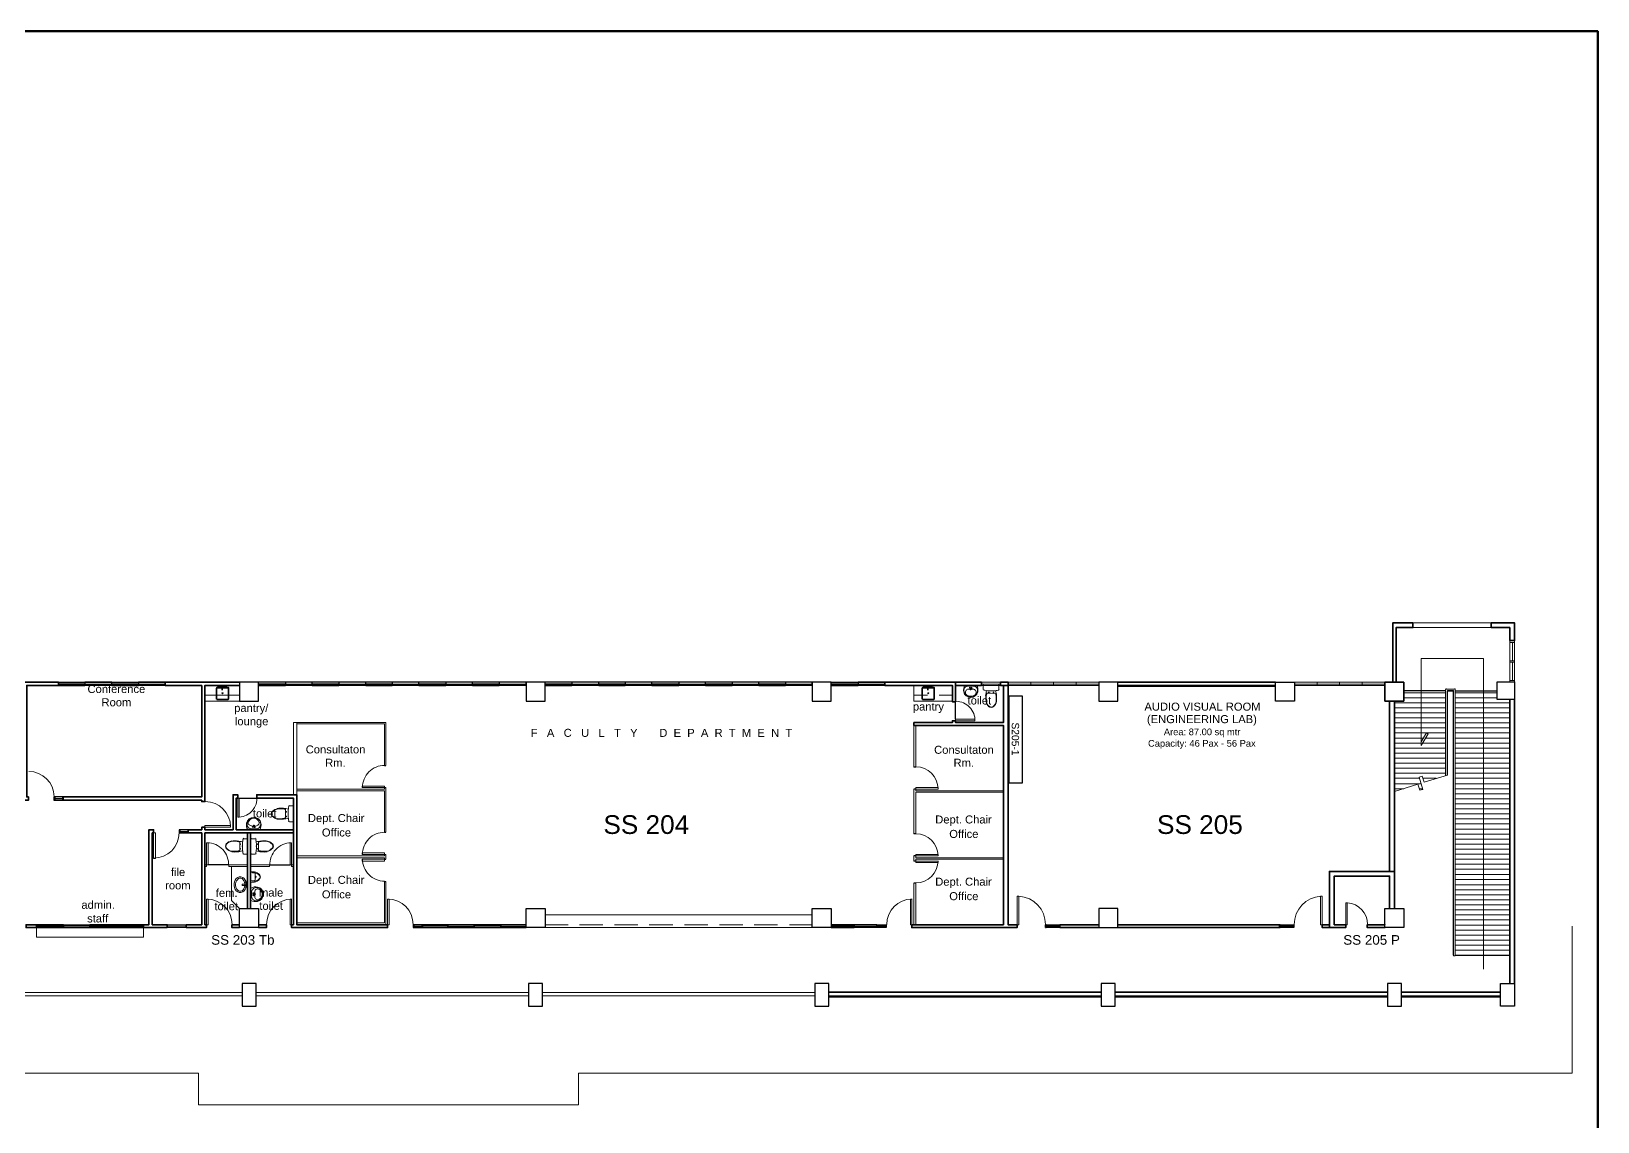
# Model space of a CAD drawing. Header units: inches. Extents: x 0 to 68.7, y 1.4 to 47.2.
# Drawn here: x 26.02 to 68.69, y 17.49 to 47.18 of the extents above; entities that cross this region are included whole.
import ezdxf

# ---------------------------------------------------------------- set-up
doc = ezdxf.new("R2010")
doc.units = ezdxf.units.IN
doc.header["$MEASUREMENT"] = 0
for name, color, linetype in [('PDF_0', 7, 'Continuous'), ('PDF_BOUNDARIES', 5, 'Continuous'), ('PDF_fixtures', 1, 'Continuous'), ('PDF_FURNITURES', 1, 'Continuous'), ('PDF_PEN08', 6, 'Continuous'), ('PDF_Text', 7, 'Continuous'), ('PDF_WALLS', 3, 'Continuous')]:
    doc.layers.add(name, color=color, linetype=linetype)
for name, color, linetype, true_color in [('PDF_canopy', 7, 'Continuous', 0xc16edd), ('PDF_cubicle', 60, 'Continuous', 0xbfff00), ('PDF_CUBICLES', 7, 'Continuous', 0x00b82e), ('PDF_door', 7, 'Continuous', 0xdda500), ('PDF_Door Swing and Window', 7, 'Continuous', 0x95954a), ('PDF_HATCH1', 7, 'Continuous', 0x767676), ('PDF_line', 7, 'Continuous', 0xdd6ec1), ('PDF_swing', 7, 'Continuous', 0x95954a), ('PDF_window', 7, 'Continuous', 0xdda500), ('PDF_WINDOW&DOOR', 7, 'Continuous', 0xdda500)]:
    doc.layers.add(name, color=color, linetype=linetype, true_color=true_color)
doc.styles.add('PDF ArialMT', font='arial.ttf')
doc.styles.get("Standard").update_dxf_attribs({"font": 'arial.ttf'})

msp = doc.modelspace()

# ---------------------------------------------------------------- linework, layer by layer
for p, q in [((53.017, 29.076), (52.647, 29.076)), ((52.647, 29.076), (52.647, 26.723)), ((53.017, 26.723), (53.017, 29.076)), ((52.647, 26.723), (53.017, 26.723))]:
    msp.add_line(p, q)
at = {"layer": 'PDF_0', "lineweight": 25}
for points in [[(31.69, 28.938), (32.209, 28.938), (32.209, 29.457), (31.69, 29.457)], [(39.494, 28.938), (40.013, 28.938), (40.013, 29.457), (39.494, 29.457)], [(47.289, 28.938), (47.808, 28.938), (47.808, 29.457), (47.289, 29.457)], [(55.094, 28.938), (55.613, 28.938), (55.613, 29.457), (55.094, 29.457)], [(55.094, 28.938), (55.613, 28.938), (55.613, 29.457), (55.094, 29.457)], [(60.431, 28.938), (59.912, 28.938), (59.912, 29.457), (60.431, 29.457)], [(62.889, 28.938), (63.408, 28.938), (63.408, 29.457), (62.889, 29.457)], [(63.408, 28.938), (62.889, 28.938), (62.889, 29.457), (63.408, 29.457)], [(62.889, 28.938), (63.408, 28.938), (63.408, 29.457), (62.889, 29.457)], [(65.945, 29.467), (66.425, 29.467), (66.425, 28.987), (65.945, 28.987)], [(31.69, 23.297), (32.209, 23.297), (32.209, 22.778), (31.69, 22.778)], [(39.494, 23.297), (40.013, 23.297), (40.013, 22.778), (39.494, 22.778)], [(47.289, 23.297), (47.808, 23.297), (47.808, 22.778), (47.289, 22.778)], [(55.094, 22.778), (55.613, 22.778), (55.613, 23.297), (55.094, 23.297)], [(62.889, 23.297), (63.408, 23.297), (63.408, 22.778), (62.889, 22.778)], [(62.889, 23.297), (63.408, 23.297), (63.408, 22.778), (62.889, 22.778)], [(31.758, 20.633), (32.14, 20.633), (32.14, 21.25), (31.758, 21.25)], [(31.758, 20.633), (32.14, 20.633), (32.14, 21.25), (31.758, 21.25)], [(39.563, 20.633), (39.945, 20.633), (39.945, 21.25), (39.563, 21.25)], [(39.563, 20.633), (39.945, 20.633), (39.945, 21.25), (39.563, 21.25)], [(47.358, 20.633), (47.74, 20.633), (47.74, 21.25), (47.358, 21.25)], [(47.358, 20.633), (47.74, 20.633), (47.74, 21.25), (47.358, 21.25)], [(55.163, 20.633), (55.545, 20.633), (55.545, 21.25), (55.163, 21.25)], [(55.163, 20.633), (55.545, 20.633), (55.545, 21.25), (55.163, 21.25)], [(62.958, 20.633), (63.34, 20.633), (63.34, 21.25), (62.958, 21.25)], [(62.958, 20.633), (63.34, 20.633), (63.34, 21.25), (62.958, 21.25)], [(66.043, 20.633), (66.043, 21.25), (66.425, 21.25), (66.425, 20.633)], [(66.043, 20.633), (66.043, 21.25), (66.425, 21.25), (66.425, 20.633)], [(66.043, 20.633), (66.043, 21.25), (66.425, 21.25), (66.425, 20.633)], [(66.043, 20.633), (66.043, 21.25), (66.425, 21.25), (66.425, 20.633)]]:
    msp.add_lwpolyline(points, close=True, dxfattribs=at)
at = {"layer": 'PDF_BOUNDARIES', "lineweight": 25}
for points in [[(64.544, 29.222), (63.408, 29.222)], [(64.593, 26.93), (64.593, 29.222), (64.75, 29.222), (64.75, 22.024), (64.76, 22.024)], [(64.809, 29.222), (65.945, 29.222)], [(51.197, 28.448), (51.197, 28.928)], [(31.68, 26.303), (32.16, 26.303)], [(31.396, 24.482), (30.838, 24.482)], [(32.502, 24.482), (33.07, 24.482)], [(64.809, 22.024), (66.297, 22.024)], [(47.74, 21.025), (55.163, 21.025)], [(55.545, 21.025), (62.958, 21.025)], [(63.34, 21.025), (66.043, 21.025)], [(47.74, 20.888), (55.163, 20.888)], [(55.545, 20.888), (62.958, 20.888)], [(63.34, 20.888), (66.043, 20.888)]]:
    msp.add_lwpolyline(points, dxfattribs=at)
at = {"layer": 'PDF_canopy', "lineweight": 13}
msp.add_lwpolyline([(67.991, 22.817), (67.991, 18.812), (40.924, 18.812), (40.924, 17.95), (30.573, 17.95), (30.573, 18.812), (0.705, 18.812), (0.705, 29.545)], dxfattribs=at)
at = {"layer": 'PDF_cubicle', "lineweight": 25}
for points in [[(35.636, 27.195), (35.675, 27.195)], [(50.11, 27.146), (50.061, 27.146)], [(35.636, 26.587), (35.675, 26.587)], [(50.11, 26.548), (50.061, 26.548)], [(35.636, 25.373), (35.675, 25.373)], [(50.11, 25.334), (50.061, 25.334)], [(35.636, 24.766), (35.675, 24.766)], [(35.636, 24.639), (35.675, 24.639)], [(50.11, 24.727), (50.061, 24.727)], [(50.11, 24.59), (50.061, 24.59)], [(35.636, 24.032), (35.675, 24.032)], [(50.11, 23.983), (50.061, 23.983)]]:
    msp.add_lwpolyline(points, dxfattribs=at)
at = {"layer": 'PDF_CUBICLES', "lineweight": 20}
for points in [[(35.675, 27.195), (35.675, 28.36), (33.247, 28.36), (33.158, 28.36), (33.158, 26.392)], [(33.247, 28.36), (33.247, 26.392)], [(33.247, 28.321), (35.636, 28.321), (35.636, 27.195)], [(50.061, 28.282), (50.061, 27.146)], [(50.11, 28.282), (50.11, 27.146)], [(35.636, 26.587), (35.636, 26.548), (33.247, 26.548)], [(33.247, 26.499), (35.636, 26.499), (35.636, 25.373)], [(35.675, 26.587), (35.675, 25.373)], [(50.061, 26.548), (50.061, 25.334)], [(50.11, 26.548), (50.11, 26.499), (52.499, 26.499)], [(52.499, 26.46), (50.11, 26.46), (50.11, 25.334)], [(35.636, 24.766), (35.636, 24.727), (33.247, 24.727)], [(35.675, 24.766), (35.675, 24.639)], [(30.789, 24.482), (30.749, 24.482), (30.789, 24.482), (30.789, 24.443), (30.749, 24.443)], [(31.905, 24.482), (31.396, 24.482), (31.396, 24.443), (31.905, 24.443)], [(31.993, 24.482), (32.502, 24.482), (32.502, 24.443), (31.993, 24.443)], [(33.158, 24.482), (33.109, 24.482), (33.109, 24.443), (33.158, 24.443)], [(33.247, 24.678), (35.636, 24.678), (35.636, 24.639)], [(50.061, 24.727), (50.061, 24.59)], [(50.11, 24.727), (50.11, 24.678), (52.499, 24.678)], [(52.499, 24.639), (50.11, 24.639), (50.11, 24.59)], [(35.636, 24.032), (35.636, 22.905), (33.247, 22.905)], [(35.675, 24.032), (35.675, 22.856)], [(50.061, 23.983), (50.061, 22.856)], [(50.11, 23.983), (50.11, 22.856)]]:
    msp.add_lwpolyline(points, dxfattribs=at)
at = {"layer": 'PDF_door', "lineweight": 0}
for points in [[(63.653, 31.073), (65.788, 31.073)], [(65.788, 30.945), (63.653, 30.945)], [(66.297, 29.467), (66.297, 30.593)], [(66.297, 30.544), (66.425, 30.544)], [(66.366, 30.044), (66.366, 30.544)], [(66.425, 29.467), (66.425, 30.593)], [(66.297, 30.044), (66.425, 30.044)], [(66.297, 30.005), (66.425, 30.005)], [(66.366, 29.506), (66.366, 30.005)], [(52.421, 29.457), (51.902, 29.457)], [(53.243, 29.457), (53.243, 29.369)], [(53.86, 29.369), (53.86, 29.457)], [(54.477, 29.457), (54.477, 29.369)], [(61.048, 29.457), (61.048, 29.369)], [(61.655, 29.369), (61.655, 29.457)], [(62.272, 29.457), (62.272, 29.369)], [(66.297, 29.506), (66.425, 29.506)], [(52.421, 29.408), (51.902, 29.408)], [(52.421, 29.369), (51.902, 29.369)], [(52.627, 29.408), (55.094, 29.408)], [(53.243, 29.408), (53.243, 29.408)], [(53.86, 29.408), (53.86, 29.408)], [(54.477, 29.408), (54.477, 29.408)], [(60.431, 29.408), (62.889, 29.408)], [(61.048, 29.408), (61.048, 29.408)], [(61.655, 29.408), (61.655, 29.408)], [(62.272, 29.408), (62.272, 29.408)], [(30.24, 22.856), (29.721, 22.856)], [(30.24, 22.817), (29.721, 22.817)], [(30.24, 22.778), (29.721, 22.778)]]:
    msp.add_lwpolyline(points, dxfattribs=at)
for points in [[(52.627, 29.457), (55.094, 29.457), (55.094, 29.369), (52.627, 29.369)], [(60.431, 29.457), (62.889, 29.457), (62.889, 29.369), (60.431, 29.369)], [(55.094, 29.369), (52.627, 29.369)], [(62.889, 29.369), (60.431, 29.369)], [(51.197, 28.409), (51.716, 28.409), (51.716, 28.448), (51.197, 28.448)], [(35.029, 26.587), (35.029, 26.627), (35.636, 26.627), (35.636, 26.587)], [(50.717, 26.548), (50.717, 26.587), (50.11, 26.587), (50.11, 26.548)], [(31.641, 26.303), (31.641, 25.784), (31.68, 25.784), (31.68, 26.303)], [(29.349, 24.658), (29.398, 24.658), (29.398, 25.354), (29.349, 25.354)], [(31.445, 25.51), (31.445, 25.559), (30.749, 25.559), (30.749, 25.51)], [(30.789, 24.482), (30.789, 25.089), (30.838, 25.089), (30.838, 24.482)], [(33.109, 24.482), (33.109, 25.089), (33.07, 25.089), (33.07, 24.482)], [(35.029, 24.766), (35.029, 24.815), (35.636, 24.815), (35.636, 24.766)], [(50.717, 24.727), (50.717, 24.766), (50.11, 24.766), (50.11, 24.727)], [(35.029, 24.639), (35.029, 24.59), (35.636, 24.59), (35.636, 24.639)], [(50.717, 24.59), (50.717, 24.551), (50.11, 24.551), (50.11, 24.59)], [(30.789, 23.552), (30.838, 23.552), (30.838, 22.856), (30.789, 22.856)], [(33.109, 23.552), (33.07, 23.552), (33.07, 22.856), (33.109, 22.856)], [(35.724, 23.552), (35.763, 23.552), (35.763, 22.856), (35.724, 22.856)], [(50.002, 23.552), (49.963, 23.552), (49.963, 22.856), (50.002, 22.856)], [(52.92, 22.856), (52.92, 23.63), (52.871, 23.63), (52.871, 22.856)], [(61.136, 22.856), (61.136, 23.63), (61.185, 23.63), (61.185, 22.856)], [(61.822, 22.856), (61.822, 23.454), (61.861, 23.454), (61.861, 22.856)]]:
    msp.add_lwpolyline(points, close=True, dxfattribs=at)
at = {"layer": 'PDF_Door Swing and Window', "lineweight": 13}
for centre, radius, start, end in [((51.202, 28.414), 0.524, 4.7624, 94.7629), ((25.947, 26.339), 0.69, 0, 90), ((35.641, 26.592), 0.602, 89.9999, 180.0001), ((50.115, 26.553), 0.602, 0.0001, 89.9999), ((30.756, 25.516), 0.69, 0, 90), ((29.354, 25.358), 0.69, 270, 360), ((35.641, 24.771), 0.602, 89.9999, 180.0001), ((50.115, 24.732), 0.602, 0.0001, 89.9999), ((35.641, 24.644), 0.602, 179.9999, 270.0001), ((50.115, 24.595), 0.602, 270.0001, 359.9999), ((30.795, 22.862), 0.69, 0, 90), ((33.116, 22.862), 0.69, 90, 180), ((35.73, 22.862), 0.69, 0, 90), ((50.009, 22.862), 0.69, 90, 180), ((52.876, 22.861), 0.769, 359.896, 86.7805), ((61.19, 22.861), 0.769, 93.2192, 180.0549), ((61.827, 22.861), 0.592, 0, 85.8142)]:
    msp.add_arc(centre, radius, start, end, dxfattribs=at)
at = {"layer": 'PDF_fixtures', "lineweight": 18}
msp.add_lwpolyline([(31.69, 23.297), (31.474, 23.513), (31.474, 24.443)], dxfattribs=at)
msp.add_lwpolyline([(26.157, 22.778), (29.075, 22.778), (29.075, 22.514), (26.157, 22.514)], close=True, dxfattribs=at)
at = {"layer": 'PDF_FURNITURES', "lineweight": 20}
for points in [[(31.69, 28.938), (30.749, 28.938), (30.749, 29.369), (31.69, 29.369)], [(52.107, 29.183), (52.107, 29.163), (52.088, 29.163), (52.088, 29.183)], [(52.215, 29.183), (52.215, 29.163), (52.235, 29.153), (52.235, 29.183)], [(32.972, 25.922), (32.943, 25.922), (32.943, 25.941), (32.972, 25.941)], [(32.972, 25.814), (32.943, 25.814), (32.943, 25.794), (32.972, 25.794)], [(31.719, 25.04), (31.699, 25.04), (31.699, 25.06), (31.719, 25.06)], [(31.719, 24.932), (31.699, 24.932), (31.699, 24.913), (31.719, 24.913)], [(32.179, 25.04), (32.209, 25.04), (32.209, 25.06), (32.179, 25.06)], [(32.179, 24.932), (32.209, 24.932), (32.209, 24.913), (32.179, 24.913)], [(31.758, 21.006), (24.345, 21.006)], [(31.758, 20.917), (24.345, 20.917)], [(39.563, 21.006), (32.14, 21.006)], [(39.563, 20.917), (32.14, 20.917)], [(47.358, 21.006), (39.945, 21.006)], [(47.358, 20.917), (39.945, 20.917)], [(47.358, 20.917), (39.945, 20.917)]]:
    msp.add_lwpolyline(points, close=True, dxfattribs=at)
for points in [[(30.749, 29.104), (31.69, 29.104)], [(31.053, 28.996), (31.053, 29.3)], [(31.073, 29.32), (31.21, 29.32)], [(31.229, 29.3), (31.376, 29.3), (31.376, 28.996), (31.073, 28.996), (31.073, 29.3), (31.21, 29.3)], [(31.21, 29.329), (31.102, 29.329), (31.102, 29.369), (31.337, 29.369), (31.337, 29.329), (31.229, 29.329)], [(31.131, 29.349), (31.122, 29.349), (31.122, 29.359), (31.131, 29.359)], [(31.141, 29.349), (31.141, 29.349)], [(31.21, 29.349), (31.21, 29.241)], [(31.219, 29.349), (31.219, 29.349)], [(31.219, 29.241), (31.219, 29.241)], [(31.229, 29.241), (31.229, 29.349)], [(31.229, 29.32), (31.376, 29.32)], [(31.298, 29.349), (31.298, 29.349)], [(31.308, 29.349), (31.317, 29.349), (31.317, 29.359), (31.308, 29.359)], [(31.396, 29.3), (31.396, 28.996)], [(51.109, 28.938), (50.061, 28.938), (50.061, 29.369)], [(50.433, 29.104), (50.061, 29.104)], [(50.276, 28.996), (50.276, 29.3)], [(50.296, 29.32), (50.433, 29.32)], [(50.453, 29.3), (50.599, 29.3), (50.599, 28.996), (50.296, 28.996), (50.296, 29.3), (50.433, 29.3)], [(50.433, 29.329), (50.325, 29.329), (50.325, 29.369), (50.56, 29.369), (50.56, 29.329), (50.453, 29.329)], [(50.355, 29.349), (50.345, 29.349), (50.345, 29.359), (50.355, 29.359)], [(50.364, 29.349), (50.364, 29.349)], [(50.433, 29.349), (50.433, 29.241)], [(50.443, 29.349), (50.443, 29.349)], [(50.443, 29.241), (50.443, 29.241)], [(50.453, 29.241), (50.453, 29.349)], [(50.453, 29.32), (50.599, 29.32)], [(50.521, 29.349), (50.521, 29.349)], [(50.531, 29.349), (50.541, 29.349), (50.541, 29.359), (50.531, 29.359)], [(50.619, 29.3), (50.619, 28.996)], [(51.109, 29.104), (50.746, 29.104)], [(51.442, 29.369), (51.598, 29.369), (51.765, 29.369)], [(51.647, 29.3), (51.647, 29.3)], [(51.951, 29.359), (51.951, 29.261)], [(52.362, 29.369), (52.166, 29.369), (51.961, 29.369)], [(52.039, 29.163), (52.166, 29.163), (52.284, 29.153)], [(52.147, 29.222), (52.156, 29.222)], [(52.372, 29.359), (52.372, 29.261)], [(64.544, 29.251), (64.544, 26.92)], [(64.544, 29.232), (64.544, 29.232)], [(64.564, 29.271), (64.779, 29.271)], [(64.76, 22.024), (64.76, 29.222), (64.76, 29.232), (64.593, 29.232), (64.593, 29.222), (64.593, 26.93)], [(64.809, 22.024), (64.809, 29.251)], [(31.376, 28.977), (31.073, 28.977)], [(50.599, 28.977), (50.296, 28.977)], [(33.149, 26.088), (33.051, 26.088)], [(33.158, 25.677), (33.158, 25.873), (33.158, 26.068)], [(32.943, 25.99), (32.943, 25.873), (32.943, 25.755)], [(33.149, 25.657), (33.051, 25.657)], [(31.895, 25.197), (31.797, 25.197)], [(31.905, 25.442), (32.071, 25.442), (32.238, 25.442)], [(31.905, 24.786), (31.905, 24.981), (31.905, 25.187)], [(31.993, 24.786), (31.993, 24.981), (31.993, 25.187)], [(32.013, 25.197), (32.111, 25.197)], [(32.111, 25.5), (32.111, 25.5)], [(31.699, 25.109), (31.699, 24.981), (31.699, 24.864)], [(31.758, 25.001), (31.758, 24.981)], [(31.895, 24.776), (31.797, 24.776)], [(32.013, 24.776), (32.111, 24.776)], [(32.14, 25.001), (32.14, 24.981)], [(32.209, 25.109), (32.209, 24.981), (32.209, 24.864)], [(31.543, 23.973), (31.552, 24.022), (31.572, 24.071), (31.601, 24.11), (31.641, 24.139), (31.68, 24.159), (31.729, 24.159), (31.778, 24.139), (31.817, 24.11), (31.846, 24.071), (31.866, 24.022), (31.876, 23.973), (31.876, 23.914), (31.866, 23.865), (31.846, 23.816), (31.817, 23.777), (31.778, 23.748), (31.729, 23.728), (31.68, 23.728), (31.641, 23.748), (31.601, 23.777), (31.572, 23.816), (31.552, 23.865), (31.543, 23.914), (31.543, 23.973), (31.543, 23.943), (31.543, 23.914)], [(31.836, 23.963), (31.827, 24.012), (31.807, 24.051), (31.787, 24.08), (31.758, 24.11), (31.729, 24.12), (31.69, 24.12), (31.66, 24.11), (31.631, 24.08), (31.611, 24.051), (31.592, 24.012), (31.582, 23.963), (31.582, 23.924), (31.592, 23.875), (31.611, 23.836), (31.631, 23.806), (31.66, 23.777), (31.69, 23.767), (31.729, 23.767), (31.758, 23.777), (31.787, 23.806), (31.807, 23.836), (31.827, 23.875), (31.836, 23.924), (31.836, 23.963), (31.836, 24.012), (31.866, 24.012), (31.866, 23.963), (31.836, 23.963), (31.758, 23.963), (31.758, 23.924), (31.836, 23.924), (31.866, 23.924), (31.866, 23.963)], [(31.836, 23.963), (31.836, 23.963)], [(31.836, 23.924), (31.836, 23.875), (31.866, 23.875), (31.866, 23.924)], [(31.836, 23.924), (31.836, 23.924)], [(31.993, 24.286), (31.993, 24.149), (31.993, 24.012)], [(32.101, 24.257), (32.101, 24.257)], [(32.101, 24.041), (32.101, 24.041)], [(31.993, 23.513), (31.993, 23.679), (31.993, 23.845)], [(32.062, 23.718), (32.062, 23.718)], [(40.013, 23.121), (47.289, 23.121)], [(40.013, 22.778), (47.289, 22.778)], [(39.945, 21.006), (47.358, 21.006)], [(47.74, 21.006), (55.163, 21.006)], [(47.74, 20.917), (55.163, 20.917)], [(55.545, 21.006), (62.958, 21.006)], [(55.545, 20.917), (62.958, 20.917)], [(63.34, 21.006), (66.043, 21.006)], [(63.34, 20.917), (66.043, 20.917)]]:
    msp.add_lwpolyline(points, dxfattribs=at)
for points in [[(51.447, 29.379, 0.173969), (51.416, 29.2, 0.37151), (51.611, 29.046)], [(51.487, 29.342, 0.315225), (51.422, 29.245, 0.05457), (51.425, 29.202)], [(51.426, 29.197, 0.360683), (51.609, 29.055, 0.360683), (51.79, 29.197)], [(51.619, 29.309, 0.011217), (51.613, 29.255, -0.314702), (51.595, 29.254, 0.037869), (51.586, 29.327)], [(51.612, 29.254, -0.314702), (51.594, 29.255, 0.011217), (51.588, 29.309)], [(51.605, 29.046, 0.37151), (51.8, 29.2, 0.173969), (51.769, 29.379)], [(51.791, 29.202, 0.05457), (51.794, 29.244, 0.315225), (51.729, 29.342)], [(52.032, 29.23, 0.02207), (52.168, 29.222, 0.022116), (52.306, 29.229)], [(52.302, 29.233, 0.02624), (52.361, 29.242, 0.37122), (52.382, 29.266)], [(32.076, 25.776, 0.371519), (31.881, 25.621, 0.173986), (31.912, 25.442)], [(31.899, 25.619, 0.054533), (31.897, 25.576, 0.315217), (31.962, 25.479)], [(32.264, 25.624, 0.360674), (32.083, 25.766, 0.360674), (31.901, 25.624)], [(32.167, 25.729, 0.146401), (32.078, 25.756, 0.146401), (31.988, 25.729)], [(32.243, 25.442, 0.173986), (32.274, 25.621, 0.371519), (32.079, 25.776)], [(32.726, 25.731, -0.163607), (32.582, 25.811, 0.163558), (32.726, 25.731, -0.163509), (32.582, 25.811)], [(33.02, 25.746, -0.022222), (33.012, 25.882), (33.012, 25.873, -0.022246), (33.02, 26.011)], [(32.068, 25.565, -0.011146), (32.063, 25.511, -0.000757), (32.06, 25.494, 0.037865), (32.071, 25.568)], [(32.086, 25.567, 0.31479), (32.069, 25.567, -0.31479), (32.087, 25.565, 0.011146), (32.093, 25.511, 0.000757), (32.097, 25.492, -0.000757), (32.093, 25.511)], [(31.473, 24.85, -0.163607), (31.328, 24.929, 0.163558), (31.473, 24.85, -0.163509), (31.328, 24.929)], [(31.777, 25.129, 0.022246), (31.769, 24.993, 0.022222), (31.777, 24.855)], [(32.143, 24.855, 0.022222), (32.151, 24.993, 0.022246), (32.143, 25.129)], [(32.582, 24.929, -0.163509), (32.437, 24.85, 0.163558), (32.582, 24.929, -0.163607), (32.437, 24.85)], [(32.111, 24.056, 0.007047), (32.112, 24.16, 0.007048), (32.111, 24.264, 0.010067), (32.098, 24.264, 0.099928), (32.093, 24.267)], [(32.093, 24.043, 0.099892), (32.099, 24.042, 0.010062), (32.108, 24.047)], [(32.111, 24.045, 0.059487), (32.161, 24.059, 0.162327), (32.241, 24.123, 0.15761), (32.249, 24.154, 0.157607), (32.238, 24.187, 0.162328), (32.159, 24.249, 0.059464), (32.111, 24.265)], [(32.337, 23.687, 0.371519), (32.183, 23.882, 0.173986), (32.003, 23.851)], [(32.003, 23.519, 0.173986), (32.183, 23.488, 0.371519), (32.337, 23.683)], [(32.181, 23.863, 0.054533), (32.139, 23.866, 0.315217), (32.041, 23.801)], [(32.041, 23.569, 0.315217), (32.137, 23.504, 0.054533), (32.181, 23.507)], [(32.063, 23.7, -0.000757), (32.044, 23.705, 0.000757), (32.063, 23.7, 0.011146), (32.117, 23.695, -0.31479), (32.119, 23.676, 0.31479), (32.119, 23.693)], [(32.117, 23.675, 0.011146), (32.062, 23.669, 0.000757), (32.044, 23.665)], [(32.281, 23.596, 0.146401), (32.308, 23.685, 0.146401), (32.281, 23.774)]]:
    msp.add_lwpolyline(points, format="xyb", dxfattribs=at)
for points in [[(51.623, 29.332, 0.000742), (51.618, 29.313, -0.000742)], [(52.023, 28.936, 0.163556), (52.103, 28.791, -0.16361)], [(52.1, 28.794, 0.190054), (52.165, 28.771, -0.190104)], [(52.107, 28.802, 0.190044), (52.164, 28.781, -0.190072)], [(52.168, 28.781, 0.190063), (52.225, 28.801, -0.190031)], [(52.228, 28.79, 0.163565), (52.309, 28.934, -0.16352)], [(32.575, 25.939, 0.190082), (32.553, 25.875, -0.190082)], [(32.583, 25.933, 0.190008), (32.562, 25.875, -0.190057)], [(32.562, 25.872, 0.190056), (32.583, 25.814, -0.190006)], [(32.726, 26.016, 0.163558), (32.582, 25.936, -0.163608)], [(31.331, 25.058, 0.190082), (31.309, 24.994, -0.190082)], [(31.339, 25.052, 0.190008), (31.319, 24.994, -0.190057)], [(31.319, 24.991, 0.190056), (31.339, 24.933, -0.190006)], [(31.473, 25.135, 0.163558), (31.328, 25.055, -0.163608)], [(31.698, 25.104, 0.082881), (31.602, 25.128, -0.080081)], [(32.308, 25.128, 0.082881), (32.213, 25.104, -0.080081)], [(32.582, 25.055, 0.163558), (32.437, 25.135, -0.163608)], [(32.601, 24.994, 0.190008), (32.581, 25.052, -0.190057)], [(32.581, 24.933, 0.190056), (32.601, 24.991, -0.190006)], [(32.611, 24.994, 0.190082), (32.589, 25.058, -0.190082)], [(32.589, 24.927, 0.190108), (32.611, 24.991, -0.190108)]]:
    msp.add_lwpolyline(points, format="xyb", close=True, dxfattribs=at)
for centre in [(31.226, 29.159), (50.45, 29.159)]:
    msp.add_circle(centre, 0.0147, dxfattribs=at)
for centre, radius, start, end in [((31.079, 29.306), 0.0147, 89.9999, 180.0001), ((31.382, 29.306), 0.0147, 359.9999, 90.0001), ((50.303, 29.306), 0.0147, 89.9999, 180.0001), ((50.606, 29.306), 0.0147, 359.9999, 90.0001), ((51.537, 29.187), 0.0757, 147.4098, 192.1277), ((51.564, 29.187), 0.103, 190.843, 245.0312), ((51.554, 29.178), 0.093, 97.3048, 145.4383), ((51.603, 29.05), 0.308, 88.737, 111.1378), ((51.613, 29.244), 0.169, 238.2958, 269.9273), ((51.613, 28.669), 0.602, 92.3687, 97.0644), ((51.295, 25.47), 3.86, 85.6003, 85.9914), ((52.471, 41.007), 11.74, 265.5903, 265.7086), ((45.068, 27.708), 6.725, 13.813, 13.983), ((51.604, 29.244), 0.169, 270.0727, 301.7042), ((51.613, 29.05), 0.308, 68.8622, 91.263), ((52.112, 29.217), 0.494, 167.122, 175.7967), ((50.745, 41.007), 11.74, 274.2914, 274.4097), ((51.921, 25.47), 3.86, 94.0086, 94.3997), ((51.603, 28.669), 0.602, 82.937, 87.672), ((51.662, 29.178), 0.093, 34.5617, 82.6952), ((51.652, 29.187), 0.103, 294.9688, 349.157), ((51.679, 29.187), 0.0757, 347.8723, 32.5902), ((51.966, 29.364), 0.0147, 89.7476, 179.7301), ((51.975, 29.266), 0.0245, 179.0036, 260.4616), ((52.073, 29.795), 0.563, 259.1069, 265.1105), ((53.31, 28.864), 1.32, 163.9908, 169.7646), ((52.504, 29.021), 0.485, 170.5071, 189.5476), ((52.465, 29.021), 0.446, 173.1992, 189.9071), ((52.328, 29.041), 0.309, 156.8485, 175.1595), ((52.465, 29.021), 0.436, 173.2136, 189.8896), ((52.328, 29.041), 0.299, 156.1446, 175.0998), ((52.005, 29.041), 0.299, 4.3727, 23.3254), ((51.013, 28.874), 1.32, 9.7063, 15.4739), ((52.005, 29.041), 0.308, 4.3192, 22.6332), ((51.868, 29.021), 0.436, 349.5831, 6.263), ((51.828, 29.021), 0.485, 349.9336, 8.9695), ((51.868, 29.021), 0.446, 349.5677, 6.2803), ((52.367, 29.364), 0.0147, 359.7357, 89.7421), ((64.569, 29.256), 0.0245, 90.0004, 180.3348), ((64.784, 29.256), 0.0245, 359.9993, 90.0007), ((31.079, 29.003), 0.0147, 179.9999, 270.0001), ((31.382, 29.003), 0.0147, 269.9999, 0.0001), ((50.303, 29.003), 0.0147, 179.9999, 270.0001), ((50.606, 29.003), 0.0147, 269.9999, 0.0001), ((52.279, 28.982), 0.26, 190.0369, 227.1816), ((52.279, 28.982), 0.25, 190.0085, 227.1412), ((52.171, 28.864), 0.093, 267.5023, 310.5479), ((52.171, 28.864), 0.093, 267.5023, 310.5479), ((52.054, 28.982), 0.25, 312.3383, 349.4695), ((52.054, 28.982), 0.259, 312.2587, 349.4272), ((32.802, 25.546), 0.485, 80.7722, 99.806), ((32.655, 24.694), 1.356, 74.477, 80.1734), ((33.047, 26.074), 0.0245, 89.2647, 170.7282), ((33.586, 25.967), 0.563, 169.366, 175.37), ((33.155, 26.074), 0.0147, 0.001, 90.0003), ((32.019, 25.634), 0.093, 168.9973, 209.3555), ((32.038, 25.634), 0.103, 114.9719, 169.1565), ((32.117, 25.634), 0.103, 10.8435, 65.0281), ((32.136, 25.634), 0.093, 330.6445, 11.0027), ((32.068, 25.585), 0.201, 357.4733, 9.9589), ((32.646, 25.869), 0.093, 177.7593, 220.815), ((32.646, 25.869), 0.093, 177.7593, 220.815), ((32.773, 25.761), 0.26, 100.2949, 137.4397), ((32.773, 25.761), 0.25, 100.2674, 137.4012), ((32.773, 25.986), 0.25, 222.6002, 259.7285), ((32.802, 26.211), 0.485, 260.1899, 279.2292), ((32.802, 25.575), 0.446, 83.4584, 100.1685), ((32.802, 26.172), 0.446, 259.8328, 276.5431), ((32.802, 26.172), 0.436, 259.8438, 276.5266), ((32.802, 25.575), 0.436, 83.4748, 100.1521), ((32.832, 25.712), 0.308, 67.1107, 85.4249), ((32.832, 25.712), 0.299, 66.413, 85.3645), ((32.832, 26.045), 0.299, 274.6369, 293.5884), ((32.832, 26.045), 0.308, 274.5765, 292.8906), ((32.655, 27.064), 1.356, 279.828, 285.5244), ((33.047, 25.683), 0.0245, 189.2676, 270.7312), ((33.586, 25.79), 0.563, 184.6261, 190.6298), ((33.155, 25.683), 0.0147, 270.001, 0.0003), ((31.803, 25.183), 0.0245, 89.2647, 170.7282), ((32.342, 25.085), 0.563, 169.366, 175.37), ((31.901, 25.193), 0.0147, 0.001, 90.0003), ((32.019, 25.643), 0.093, 214.5629, 262.6941), ((32.068, 25.771), 0.308, 248.8623, 271.2635), ((32.019, 25.193), 0.0147, 89.9997, 179.999), ((32.087, 26.133), 0.592, 262.8203, 267.5887), ((32.826, 15.349), 10.2, 94.3197, 94.4559), ((31.775, 29.252), 3.75, 274.0364, 274.439), ((32.087, 25.771), 0.308, 268.7365, 291.1377), ((32.587, 25.604), 0.495, 184.2022, 192.876), ((31.33, 15.349), 10.2, 85.5441, 85.6803), ((32.39, 29.252), 3.75, 265.561, 265.9636), ((32.078, 26.133), 0.592, 272.3676, 277.1796), ((32.117, 25.183), 0.0245, 9.2718, 90.7353), ((31.578, 25.085), 0.563, 4.63, 10.634), ((32.136, 25.643), 0.093, 277.3059, 325.4371), ((32.156, 25.575), 0.103, 291.4893, 1.4722), ((31.402, 24.987), 0.093, 177.7593, 220.815), ((31.402, 24.987), 0.093, 177.7593, 220.815), ((31.519, 24.88), 0.26, 100.2949, 137.4397), ((31.519, 24.88), 0.25, 100.2674, 137.4012), ((31.519, 25.105), 0.25, 222.6002, 259.7285), ((31.559, 24.654), 0.485, 80.7722, 99.806), ((31.559, 25.32), 0.485, 260.1899, 279.2292), ((31.559, 24.694), 0.446, 83.4584, 100.1685), ((31.559, 25.291), 0.446, 259.8328, 276.5431), ((31.559, 24.694), 0.436, 83.4748, 100.1521), ((31.559, 25.291), 0.436, 259.8438, 276.5266), ((31.578, 25.154), 0.299, 274.6369, 293.5884), ((31.578, 25.154), 0.308, 274.5765, 292.8906), ((31.402, 23.802), 1.356, 74.477, 80.1734), ((31.402, 26.172), 1.356, 279.828, 285.5244), ((31.803, 24.801), 0.0245, 189.2676, 270.7312), ((32.342, 24.899), 0.563, 184.6261, 190.6298), ((31.901, 24.791), 0.0147, 270.001, 0.0003), ((32.019, 24.791), 0.0147, 179.9997, 269.999), ((32.117, 24.801), 0.0245, 269.2688, 350.7324), ((31.578, 24.899), 0.563, 349.3702, 355.3739), ((32.509, 23.802), 1.356, 99.8266, 105.523), ((32.509, 26.172), 1.356, 254.4756, 260.172), ((32.332, 25.154), 0.308, 247.1094, 265.4235), ((32.332, 25.154), 0.299, 246.4116, 265.3631), ((32.362, 24.654), 0.485, 80.194, 99.2278), ((32.362, 25.32), 0.485, 260.7708, 279.8101), ((32.362, 24.694), 0.446, 79.8315, 96.5416), ((32.362, 25.291), 0.446, 263.4569, 280.1672), ((32.362, 24.694), 0.436, 79.8479, 96.5252), ((32.362, 25.291), 0.436, 263.4734, 280.1562), ((32.391, 24.88), 0.25, 42.5988, 79.7326), ((32.391, 25.105), 0.25, 280.2715, 317.3998), ((32.391, 24.88), 0.26, 42.5603, 79.7051), ((31.901, 22.588), 1.689, 83.6801, 86.7509), ((31.901, 25.732), 1.689, 273.2494, 276.3144), ((31.882, 22.735), 1.572, 80.9555, 85.4655), ((31.882, 25.575), 1.572, 274.5292, 279.0446), ((32.117, 24.155), 0.0245, 269.3054, 90.6891), ((32.117, 24.155), 0.0147, 268.9808, 91.013), ((32.097, 24.116), 0.171, 29.3583, 78.3024), ((32.097, 24.194), 0.171, 281.6923, 330.6364), ((32.166, 24.155), 0.093, 1.6288, 31.4953), ((32.166, 24.155), 0.093, 328.4997, 358.3658), ((32.322, 23.695), 0.308, 158.8623, 181.2635), ((32.322, 23.675), 0.308, 178.7365, 201.1377), ((32.156, 24.194), 0.495, 257.124, 265.7978), ((32.156, 23.176), 0.495, 94.2022, 102.876), ((35.803, 23.997), 3.75, 184.0364, 184.439), ((35.803, 23.373), 3.75, 175.561, 175.9636), ((21.911, 22.937), 10.2, 4.3197, 4.4559), ((21.911, 24.433), 10.2, 355.5441, 355.6803), ((32.195, 23.744), 0.093, 124.5629, 172.6941), ((32.695, 23.675), 0.592, 172.8204, 177.6324), ((32.695, 23.695), 0.592, 182.4113, 187.1797), ((32.195, 23.626), 0.093, 187.3059, 235.4371), ((32.185, 23.744), 0.093, 78.9973, 119.3555), ((32.185, 23.626), 0.093, 240.6445, 281.0027), ((32.136, 23.695), 0.181, 358.1433, 77.4756), ((32.136, 23.675), 0.181, 282.5244, 1.8567), ((32.185, 23.724), 0.103, 24.9719, 79.1565), ((32.185, 23.646), 0.103, 280.8435, 335.0281), ((64.784, 22.029), 0.0245, 179.9993, 0.0007)]:
    msp.add_arc(centre, radius, start, end, dxfattribs=at)
at = {"layer": 'PDF_HATCH1', "lineweight": 5}
for points in [[(65.573, 21.642), (65.573, 30.103), (63.878, 30.103), (63.878, 27.733), (64.065, 28.056), (64.025, 28.076), (63.878, 27.831)], [(59.912, 29.369), (55.613, 29.369)], [(59.912, 29.339), (55.613, 29.339)], [(63.408, 29.173), (64.544, 29.173)], [(63.408, 29.036), (64.544, 29.036)], [(64.809, 29.173), (65.945, 29.173)], [(64.809, 29.036), (65.945, 29.036)], [(63.154, 28.899), (64.544, 28.899)], [(63.154, 28.761), (64.544, 28.761)], [(63.154, 28.624), (64.544, 28.624)], [(64.809, 28.899), (66.297, 28.899)], [(64.809, 28.761), (66.297, 28.761)], [(64.809, 28.624), (66.297, 28.624)], [(63.154, 28.487), (64.544, 28.487)], [(63.154, 28.35), (64.544, 28.35)], [(63.154, 28.213), (64.544, 28.213)], [(64.809, 28.487), (66.297, 28.487)], [(64.809, 28.35), (66.297, 28.35)], [(64.809, 28.213), (66.297, 28.213)], [(63.154, 28.076), (64.025, 28.076)], [(63.154, 27.939), (63.947, 27.939)], [(63.154, 27.802), (63.878, 27.802)], [(63.918, 27.802), (64.544, 27.802)], [(63.996, 27.939), (64.544, 27.939)], [(64.035, 28.076), (64.544, 28.076)], [(64.809, 28.076), (66.297, 28.076)], [(64.809, 27.939), (66.297, 27.939)], [(64.809, 27.802), (66.297, 27.802)], [(63.154, 27.665), (64.544, 27.665)], [(63.154, 27.528), (64.544, 27.528)], [(63.154, 27.39), (64.544, 27.39)], [(64.809, 27.665), (66.297, 27.665)], [(64.809, 27.528), (66.297, 27.528)], [(64.809, 27.39), (66.297, 27.39)], [(63.154, 27.253), (64.544, 27.253)], [(63.154, 27.116), (64.544, 27.116)], [(63.154, 26.979), (64.544, 26.979)], [(63.154, 26.48), (63.79, 26.685), (63.839, 26.519), (63.927, 26.538), (63.82, 26.871), (63.908, 26.901), (63.957, 26.734), (64.593, 26.93)], [(64.809, 27.253), (66.297, 27.253)], [(64.809, 27.116), (66.297, 27.116)], [(64.809, 26.979), (66.297, 26.979)], [(63.154, 26.842), (63.829, 26.842)], [(63.154, 26.695), (63.878, 26.695)], [(63.154, 26.558), (63.408, 26.558)], [(63.829, 26.558), (63.918, 26.558)], [(63.927, 26.842), (64.29, 26.842)], [(64.809, 26.842), (66.297, 26.842)], [(64.809, 26.695), (66.297, 26.695)], [(64.809, 26.558), (66.297, 26.558)], [(64.809, 26.421), (66.297, 26.421)], [(64.809, 26.284), (66.297, 26.284)], [(64.809, 26.147), (66.297, 26.147)], [(64.809, 26.01), (66.297, 26.01)], [(64.809, 25.873), (66.297, 25.873)], [(64.809, 25.735), (66.297, 25.735)], [(64.809, 25.598), (66.297, 25.598)], [(64.809, 25.461), (66.297, 25.461)], [(64.809, 25.324), (66.297, 25.324)], [(64.809, 25.187), (66.297, 25.187)], [(64.809, 25.05), (66.297, 25.05)], [(64.809, 24.913), (66.297, 24.913)], [(64.809, 24.776), (66.297, 24.776)], [(64.809, 24.639), (66.297, 24.639)], [(64.809, 24.502), (66.297, 24.502)], [(64.809, 24.364), (66.297, 24.364)], [(64.809, 24.227), (66.297, 24.227)], [(64.809, 24.09), (66.297, 24.09)], [(64.809, 23.943), (66.297, 23.943)], [(64.809, 23.806), (66.297, 23.806)], [(64.809, 23.669), (66.297, 23.669)], [(64.809, 23.532), (66.297, 23.532)], [(64.809, 23.395), (66.297, 23.395)], [(64.809, 23.258), (66.297, 23.258)], [(64.809, 23.121), (66.297, 23.121)], [(64.809, 22.984), (66.297, 22.984)], [(64.809, 22.847), (66.297, 22.847)], [(64.809, 22.71), (66.297, 22.71)], [(64.809, 22.572), (66.297, 22.572)], [(64.809, 22.435), (66.297, 22.435)], [(64.809, 22.298), (66.297, 22.298)], [(64.809, 22.161), (66.297, 22.161)], [(64.809, 22.024), (66.297, 22.024)], [(47.74, 21.025), (55.163, 21.025)], [(47.74, 21.006), (55.163, 21.006)], [(47.74, 20.917), (55.163, 20.917)], [(55.545, 21.025), (62.958, 21.025)], [(55.545, 21.006), (62.958, 21.006)], [(55.545, 20.917), (62.958, 20.917)], [(63.34, 21.025), (66.043, 21.025)], [(63.34, 21.006), (66.043, 21.006)], [(63.34, 20.917), (66.043, 20.917)], [(47.74, 20.888), (55.163, 20.888)], [(55.545, 20.888), (62.958, 20.888)], [(63.34, 20.888), (66.043, 20.888)]]:
    msp.add_lwpolyline(points, dxfattribs=at)
for points in [[(61.822, 22.856), (61.822, 23.454), (61.861, 23.454), (61.861, 22.856)], [(62.889, 23.297), (63.408, 23.297), (63.408, 22.778), (62.889, 22.778)]]:
    msp.add_lwpolyline(points, close=True, dxfattribs=at)
msp.add_arc((61.827, 22.861), 0.592, 0, 85.8142, dxfattribs=at)
at = {"layer": 'PDF_line', "lineweight": 0}
for points in [[(28.928, 29.457), (28.928, 29.457)], [(33.668, 29.457), (33.668, 29.457)], [(35.127, 29.457), (35.127, 29.457)], [(36.576, 29.457), (36.576, 29.457)], [(38.035, 29.457), (38.035, 29.457)], [(41.473, 29.457), (41.473, 29.457)], [(42.922, 29.457), (42.922, 29.457)], [(44.381, 29.457), (44.381, 29.457)], [(45.84, 29.457), (45.84, 29.457)], [(47.808, 29.457), (47.808, 29.457)], [(49.268, 29.457), (49.268, 29.457)], [(38.035, 22.856), (38.035, 22.856)], [(39.494, 22.856), (39.494, 22.856)], [(47.808, 22.856), (47.808, 22.856)]]:
    msp.add_lwpolyline(points, dxfattribs=at)
at = {"layer": 'PDF_PEN08', "lineweight": 80}
msp.add_lwpolyline([(68.687, 1.391), (0, 1.391), (0, 47.182), (68.687, 47.182)], close=True, dxfattribs=at)
at = {"layer": 'PDF_swing', "lineweight": 9}
for centre, radius, start, end in [((31.645, 26.308), 0.524, 274.0815, 4.0815), ((30.793, 24.487), 0.602, 358.2253, 88.2259), ((33.114, 24.487), 0.602, 91.7741, 181.7747)]:
    msp.add_arc(centre, radius, start, end, dxfattribs=at)
at = {"layer": 'PDF_WALLS', "lineweight": 35}
for points in [[(63.193, 29.457), (63.193, 30.945), (63.653, 30.945), (63.653, 31.073), (63.105, 31.073), (63.105, 29.457)], [(25.804, 29.457), (26.754, 29.457), (26.754, 29.369), (25.892, 29.369), (25.892, 26.333), (25.941, 26.333), (25.941, 26.245), (25.765, 26.245), (25.765, 26.333), (25.804, 26.333), (25.804, 29.369)], [(31.69, 29.457), (29.662, 29.457), (29.662, 29.369), (30.661, 29.369)], [(51.197, 29.457), (51.197, 28.928), (51.109, 28.928), (51.109, 29.369), (49.268, 29.369), (49.268, 29.457), (51.902, 29.457), (51.902, 29.369), (51.197, 29.369)], [(52.627, 29.457), (52.627, 29.369), (52.421, 29.369), (52.421, 29.457), (52.627, 29.457), (52.627, 22.856), (52.871, 22.856), (52.871, 22.778), (50.002, 22.778), (50.002, 22.856), (52.499, 22.856), (52.499, 28.282), (50.061, 28.282), (50.061, 28.36), (51.109, 28.36), (51.109, 28.409), (51.197, 28.409), (51.197, 28.36), (52.499, 28.36), (52.499, 29.369)], [(55.613, 29.457), (59.912, 29.457)], [(31.69, 29.369), (30.749, 29.369), (30.749, 26.206), (30.661, 26.206), (30.661, 26.245), (26.891, 26.245)], [(59.912, 29.369), (55.613, 29.369)], [(61.381, 22.778), (61.185, 22.778), (61.185, 22.856), (61.381, 22.856), (61.381, 24.306), (63.017, 24.306), (63.017, 28.938)], [(63.154, 24.276), (63.154, 28.938), (63.154, 23.297), (63.154, 24.306), (61.381, 24.306), (61.381, 22.778), (61.822, 22.778), (61.822, 22.856), (61.509, 22.856), (61.822, 22.856), (61.822, 22.778), (61.509, 22.778)], [(66.297, 21.25), (66.297, 28.987)], [(66.425, 21.25), (66.425, 28.987)], [(26.891, 26.333), (30.661, 26.333)], [(30.661, 25.51), (30.661, 25.442), (30.661, 25.51), (30.749, 25.51), (30.749, 25.442), (31.513, 25.442), (31.513, 26.392), (31.641, 26.392), (31.641, 26.303), (31.601, 26.303), (31.601, 25.442), (33.158, 25.442)], [(30.299, 25.354), (30.661, 25.354), (30.661, 22.856), (30.24, 22.856), (30.24, 22.778), (30.789, 22.778), (30.789, 22.856), (30.749, 22.856), (30.749, 25.354), (33.158, 25.354)], [(30.299, 25.442), (30.661, 25.442)], [(31.905, 23.297), (31.905, 25.354)], [(31.993, 23.297), (31.993, 25.354)], [(61.509, 22.856), (61.509, 24.178), (63.017, 24.178), (63.017, 23.297), (63.017, 24.178), (61.509, 24.178)], [(31.69, 22.856), (31.484, 22.856), (31.484, 22.778), (31.69, 22.778)], [(32.209, 22.856), (32.424, 22.856), (32.424, 22.778), (32.209, 22.778)], [(54.037, 22.856), (55.094, 22.856)], [(54.037, 22.778), (55.094, 22.778)], [(55.613, 22.856), (60.02, 22.856)], [(55.613, 22.778), (60.02, 22.778)]]:
    msp.add_lwpolyline(points, dxfattribs=at)
for points in [[(66.297, 30.945), (65.788, 30.945), (65.788, 31.073), (66.425, 31.073), (66.425, 30.593), (66.297, 30.593)], [(30.661, 29.369), (30.661, 26.333)], [(32.16, 26.303), (32.16, 26.392), (33.247, 26.392), (33.247, 24.247), (33.247, 22.856), (35.724, 22.856), (35.724, 22.778), (33.109, 22.778), (33.109, 22.856), (33.158, 22.856), (33.158, 26.303)], [(29.721, 22.778), (29.721, 22.856), (29.31, 22.856), (29.31, 25.354), (29.349, 25.354), (29.349, 25.442), (29.222, 25.442), (29.222, 22.856), (29.075, 22.856), (29.075, 22.778)], [(26.157, 22.778), (26.157, 22.856), (25.873, 22.856), (25.873, 22.778)], [(62.41, 22.778), (62.41, 22.856), (62.889, 22.856), (62.41, 22.856), (62.41, 22.778), (62.889, 22.778)]]:
    msp.add_lwpolyline(points, close=True, dxfattribs=at)
at = {"layer": 'PDF_window', "lineweight": 25}
for points in [[(26.754, 29.457), (29.662, 29.457)], [(39.494, 29.457), (32.209, 29.457)], [(47.289, 29.457), (40.013, 29.457)], [(47.808, 29.457), (49.268, 29.457), (49.268, 29.369), (47.808, 29.369)], [(29.662, 29.369), (26.754, 29.369)], [(39.494, 29.369), (32.209, 29.369), (32.943, 29.369), (32.943, 29.408), (32.209, 29.408), (32.209, 29.369)], [(47.289, 29.369), (40.013, 29.369), (40.738, 29.369), (40.738, 29.408), (40.013, 29.408), (40.013, 29.369)], [(26.656, 26.333), (26.656, 26.245)], [(26.656, 26.294), (26.871, 26.294)], [(26.871, 26.333), (26.871, 26.245)], [(30.064, 25.442), (30.064, 25.354)], [(30.064, 25.393), (30.279, 25.393)], [(30.279, 25.442), (30.279, 25.354)], [(26.157, 22.856), (29.075, 22.856), (27.616, 22.856)], [(26.157, 22.778), (29.075, 22.778), (27.616, 22.778)], [(39.494, 22.856), (36.674, 22.856), (36.419, 22.856), (36.419, 22.778), (36.674, 22.778), (39.494, 22.778)], [(36.439, 22.856), (36.439, 22.778)], [(36.439, 22.817), (36.654, 22.817)], [(36.654, 22.856), (36.654, 22.778)], [(36.674, 22.856), (36.674, 22.778)], [(49.052, 22.856), (49.307, 22.856), (49.307, 22.778), (49.052, 22.778), (49.052, 22.856), (49.052, 22.778), (47.808, 22.778)], [(48.964, 22.856), (47.808, 22.856)], [(49.072, 22.856), (49.072, 22.778)], [(49.072, 22.817), (49.287, 22.817)], [(49.287, 22.856), (49.287, 22.778)], [(53.665, 22.817), (54.017, 22.817)], [(60.04, 22.817), (60.392, 22.817)]]:
    msp.add_lwpolyline(points, dxfattribs=at)
for points in [[(27.479, 29.408), (28.213, 29.408), (28.213, 29.457), (27.479, 29.457)], [(28.938, 29.408), (29.662, 29.408), (29.662, 29.457), (28.938, 29.457)], [(32.943, 29.408), (33.668, 29.408), (33.668, 29.457), (32.943, 29.457)], [(34.392, 29.408), (35.127, 29.408), (35.127, 29.457), (34.392, 29.457)], [(35.851, 29.408), (36.576, 29.408), (36.576, 29.457), (35.851, 29.457)], [(37.311, 29.408), (38.035, 29.408), (38.035, 29.457), (37.311, 29.457)], [(38.76, 29.408), (39.494, 29.408), (39.494, 29.457), (38.76, 29.457)], [(40.738, 29.408), (41.473, 29.408), (41.473, 29.457), (40.738, 29.457)], [(42.197, 29.408), (42.922, 29.408), (42.922, 29.457), (42.197, 29.457)], [(43.656, 29.408), (44.381, 29.408), (44.381, 29.457), (43.656, 29.457)], [(45.106, 29.408), (45.84, 29.408), (45.84, 29.457), (45.106, 29.457)], [(46.565, 29.408), (47.289, 29.408), (47.289, 29.457), (46.565, 29.457)], [(48.543, 29.408), (49.268, 29.408), (49.268, 29.457), (48.543, 29.457)], [(26.754, 29.369), (27.479, 29.369), (27.479, 29.408), (26.754, 29.408)], [(28.213, 29.369), (28.938, 29.369), (28.938, 29.408), (28.213, 29.408)], [(33.668, 29.369), (34.392, 29.369), (34.392, 29.408), (33.668, 29.408)], [(35.127, 29.369), (35.851, 29.369), (35.851, 29.408), (35.127, 29.408)], [(36.576, 29.369), (37.311, 29.369), (37.311, 29.408), (36.576, 29.408)], [(38.035, 29.369), (38.76, 29.369), (38.76, 29.408), (38.035, 29.408)], [(41.473, 29.369), (42.197, 29.369), (42.197, 29.408), (41.473, 29.408)], [(42.922, 29.369), (43.656, 29.369), (43.656, 29.408), (42.922, 29.408)], [(44.381, 29.369), (45.106, 29.369), (45.106, 29.408), (44.381, 29.408)], [(45.84, 29.369), (46.565, 29.369), (46.565, 29.408), (45.84, 29.408)], [(47.808, 29.369), (48.543, 29.369), (48.543, 29.408), (47.808, 29.408)], [(26.891, 26.245), (26.891, 26.333), (26.627, 26.333), (26.627, 26.245)], [(30.299, 25.354), (30.299, 25.442), (30.044, 25.442), (30.044, 25.354)], [(26.157, 22.817), (26.891, 22.817), (26.891, 22.856), (26.157, 22.856)], [(26.891, 22.778), (27.616, 22.778), (27.616, 22.817), (26.891, 22.817)], [(27.616, 22.817), (28.34, 22.817), (28.34, 22.856), (27.616, 22.856)], [(28.34, 22.778), (29.075, 22.778), (29.075, 22.817), (28.34, 22.817)], [(36.674, 22.778), (37.36, 22.778), (37.36, 22.817), (36.674, 22.817)], [(37.36, 22.817), (38.084, 22.817), (38.084, 22.856), (37.36, 22.856)], [(38.084, 22.778), (38.809, 22.778), (38.809, 22.817), (38.084, 22.817)], [(38.809, 22.817), (39.494, 22.817), (39.494, 22.856), (38.809, 22.856)], [(47.808, 22.778), (48.435, 22.778), (48.435, 22.817), (47.808, 22.817)], [(48.435, 22.817), (49.052, 22.817), (49.052, 22.856), (48.435, 22.856)], [(54.037, 22.856), (54.037, 22.778), (53.645, 22.778), (53.645, 22.856)], [(53.665, 22.856), (53.645, 22.856), (53.645, 22.778), (53.665, 22.778)], [(54.017, 22.856), (54.037, 22.856), (54.037, 22.778), (54.017, 22.778)], [(60.412, 22.856), (60.412, 22.778), (60.02, 22.778), (60.02, 22.856)], [(60.04, 22.856), (60.02, 22.856), (60.02, 22.778), (60.04, 22.778)], [(60.392, 22.856), (60.412, 22.856), (60.412, 22.778), (60.392, 22.778)]]:
    msp.add_lwpolyline(points, close=True, dxfattribs=at)
at = {"layer": 'PDF_WINDOW&DOOR', "lineweight": 20}
for points in [[(40.013, 22.856), (40.64, 22.856)], [(40.013, 22.778), (40.64, 22.778)], [(40.953, 22.856), (41.59, 22.856)], [(40.953, 22.778), (41.59, 22.778)], [(41.903, 22.856), (42.54, 22.856)], [(41.903, 22.778), (42.54, 22.778)], [(42.853, 22.856), (43.49, 22.856)], [(42.853, 22.778), (43.49, 22.778)], [(43.813, 22.856), (44.45, 22.856)], [(43.813, 22.778), (44.45, 22.778)], [(44.763, 22.856), (45.399, 22.856)], [(44.763, 22.778), (45.399, 22.778)], [(45.713, 22.856), (46.349, 22.856)], [(45.713, 22.778), (46.349, 22.778)], [(46.672, 22.856), (47.289, 22.856)], [(46.672, 22.778), (47.289, 22.778)]]:
    msp.add_lwpolyline(points, dxfattribs=at)

# ---------------------------------------------------------------- texts
at = {"insert": (52.926, 28.363), "char_height": 0.2, "attachment_point": 1, "rotation": 270}
msp.add_mtext_dynamic_manual_height_columns('S205-1', width=0.2, gutter_width=1, heights=[0], dxfattribs=at)
at = {"layer": 'PDF_Text', "attachment_point": 4, "style": 'PDF ArialMT'}
for s, insert, char_height in [('Conference', (27.548, 29.272), 0.2179), ('Room', (27.93, 28.91), 0.2179), ('toilet', (51.522, 28.959), 0.2179), ('pantry/', (31.544, 28.724), 0.2179), ('pantry', (50.033, 28.763), 0.2179), ('AUDIO VISUAL ROOM', (56.34, 28.792), 0.21794), ('lounge', (31.563, 28.362), 0.2179), ('F   A   C   U   L   T   Y       D  E  P  A  R  T  M  E  N  T', (39.623, 28.078), 0.21794), ('(ENGINEERING LAB)', (56.409, 28.42), 0.21794), ('Area: 87.00 sq mtr', (56.869, 28.079), 0.18161), ('Consultaton', (33.493, 27.627), 0.21794), ('Consultaton', (50.611, 27.617), 0.21794), ('Capacity: 46 Pax - 56 Pax', (56.438, 27.766), 0.18161), ('Rm.', (34.022, 27.265), 0.2179), ('Rm.', (51.14, 27.265), 0.2179), ('toilet', (32.053, 25.884), 0.2179), ('Dept. Chair', (33.552, 25.727), 0.21794), ('SS 204', (41.602, 25.578), 0.51), ('Dept. Chair', (50.641, 25.688), 0.21794), ('SS 205', (56.683, 25.578), 0.51), ('Office', (33.933, 25.365), 0.2179), ('Office', (51.023, 25.326), 0.2179), ('file', (29.82, 24.288), 0.2179), ('room', (29.664, 23.925), 0.2179), ('Dept. Chair', (33.552, 24.043), 0.21794), ('Dept. Chair', (50.641, 23.994), 0.21794), ('admin.', (27.382, 23.396), 0.2179), ('toilet', (31.005, 23.357), 0.2179), ('fem.', (31.044, 23.72), 0.2179), ('toilet', (32.229, 23.367), 0.2179), ('male', (32.22, 23.729), 0.2179), ('Office', (33.933, 23.68), 0.2179), ('Office', (51.023, 23.631), 0.2179), ('staff', (27.538, 23.024), 0.2179), ('SS 203 Tb', (30.917, 22.439), 0.2615), ('SS 205 P', (61.756, 22.439), 0.2615)]:
    msp.add_mtext(s, dxfattribs=dict(at, insert=insert, char_height=char_height))

doc.saveas('drawing.dxf')
